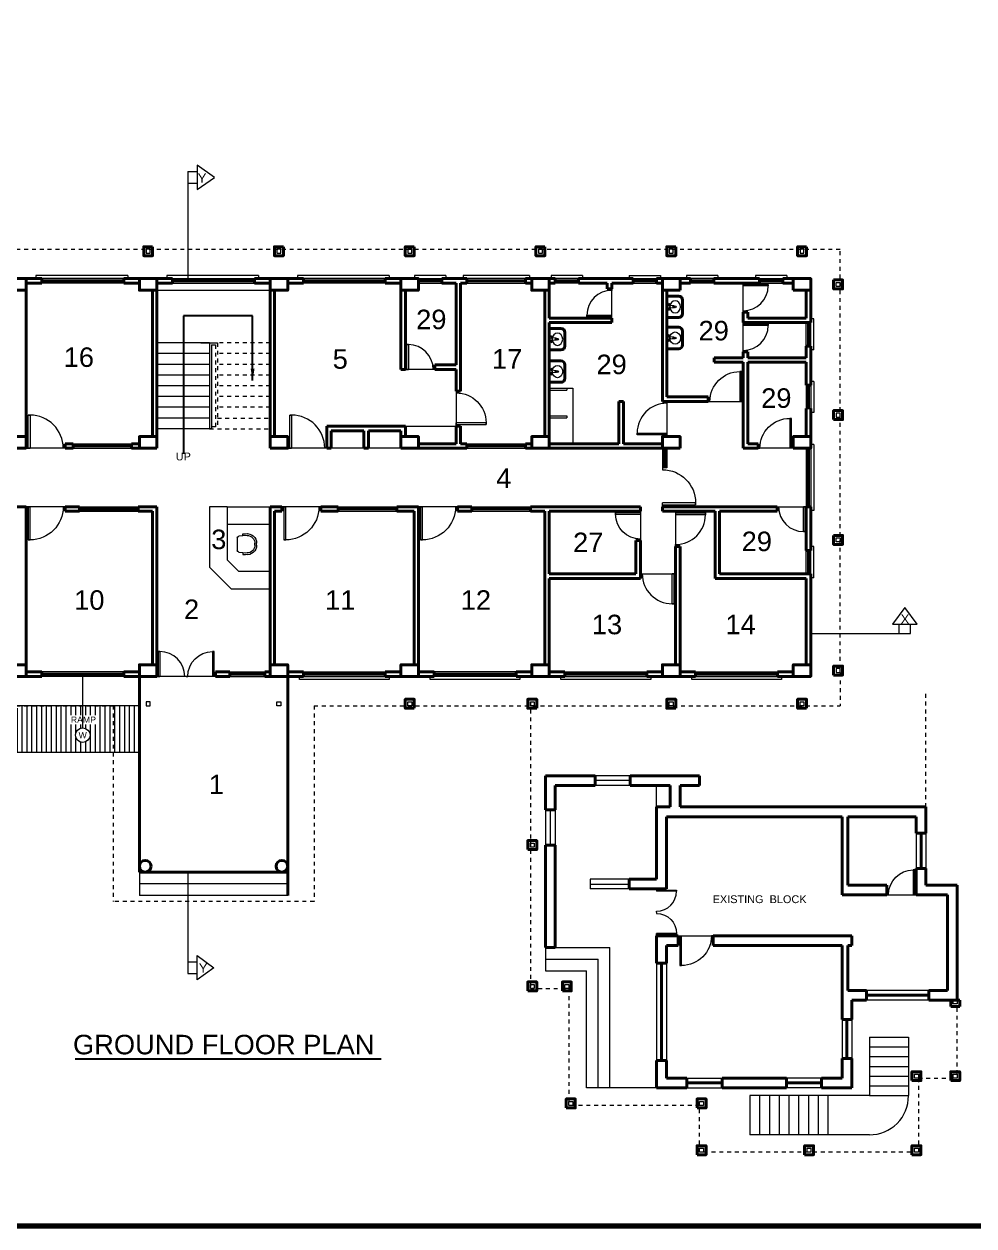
# Model space of a CAD drawing. Header units: inches. Extents: x 1367 to 15762, y 1989 to 8927.
# Drawn here: x 7812.22 to 7836.55, y 1988.68 to 2019.5 of the extents above; entities that cross this region are included whole.
import ezdxf

# ---------------------------------------------------------------- set-up
doc = ezdxf.new("R2010")
doc.units = ezdxf.units.IN
doc.header["$MEASUREMENT"] = 0
doc.linetypes.add('DASHED2', pattern=[0.375, 0.25, -0.125])
for name, color, linetype, lineweight in [('BED', 60, 'Continuous', 13), ('col', 5, 'Continuous', 40), ('EXIST.', 21, 'Continuous', 20), ('FORM', 2, 'Continuous', 70), ('hatch', 8, 'Continuous', 5), ('PATH', 8, 'Continuous', 5), ('proj', 31, 'Continuous', 15), ('stair', 3, 'Continuous', 20), ('text', 6, 'Continuous', 25), ('wall', 1, 'Continuous', 40), ('win', 60, 'Continuous', 9)]:
    doc.layers.add(name, color=color, linetype=linetype, lineweight=lineweight)
doc.styles.get("Standard").update_dxf_attribs({"font": 'arial.ttf', "height": 0.36})
doc.dimstyles.get("Standard").update_dxf_attribs({"dimtxt": 0.36, "dimasz": 0.2, "dimexe": 0.2, "dimexo": 0.2, "dimgap": 0.1, "dimtad": 1, "dimzin": 0, "dimdsep": 46, "dimtxsty": 'Standard', "dimblk": 'ARCHTICK', "dimcen": 0.2, "dimdle": 0.2, "dimclrd": 256, "dimclre": 256, "dimadec": 0, "dimazin": 0, "dimtfac": 1, "dimtofl": 0, "dimtmove": 2, "dimatfit": 3, "dimfxl": 0, "dimtolj": 1, "dimtzin": 0, "dimlwd": -1, "dimlwe": -1, "dimarcsym": 0})

# ---------------------------------------------------------------- blocks, each defined once
blk = doc.blocks.new('door')
at = {"layer": 'BED'}
for p, q in [((13.196, 31.934), (13.246, 31.934)), ((14.196, 31.934), (14.096, 31.934)), ((14.096, 31.084), (14.096, 31.934)), ((14.146, 31.934), (14.146, 31.084)), ((14.146, 31.084), (14.096, 31.084)), ((14.096, 31.084), (14.146, 31.084))]:
    blk.add_line(p, q, dxfattribs=at)
blk.add_arc((14.096, 31.934), 0.85, 180, 270, dxfattribs=at)
blk = doc.blocks.new('CHAIR')
at = {"layer": 'win'}
for p, q in [((9.561, 33.285), (9.611, 33.285)), ((9.324, 32.931), (9.319, 33.002)), ((9.378, 32.83), (9.361, 33.04)), ((9.561, 33.24), (9.611, 33.24)), ((9.811, 33.04), (9.794, 32.83)), ((9.847, 32.931), (9.853, 33.002)), ((9.369, 32.935), (9.324, 32.931)), ((9.745, 32.79), (9.427, 32.79)), ((9.802, 32.935), (9.847, 32.931))]:
    blk.add_line(p, q, dxfattribs=at)
for centre, radius, start, end in [((9.561, 33.04), 0.245, 90, 188.7975), ((9.611, 33.04), 0.245, 351.2025, 90), ((9.561, 33.04), 0.2, 90, 180), ((9.611, 33.04), 0.2, 0, 90), ((9.427, 32.84), 0.05, 191.3099, 270), ((9.745, 32.84), 0.05, 270, 348.6901)]:
    blk.add_arc(centre, radius, start, end, dxfattribs=at)
blk = doc.blocks.new('_ArchTick')
at = {"color": 0, "linetype": 'ByBlock', "const_width": 0.15}
blk.add_lwpolyline([(-0.5, -0.5), (0.5, 0.5)], dxfattribs=at)

msp = doc.modelspace()

# ---------------------------------------------------------------- hatches: boundary and pattern name
at = {"layer": 'hatch'}
h = msp.add_hatch(dxfattribs=at)
h.set_pattern_fill('ANSI31', color=256, angle=45, style=0)
h.set_pattern_definition([(90, (8005.91981, 1692.95452), (-0.125, 3e-17), [])])
edge = h.paths.add_edge_path()
edge.add_arc((7813.721, 2001.267), 0.186, 90, 180, ccw=False)
edge.add_line((7813.721, 2001.452), (7813.721, 2002.021))
edge.add_line((7813.721, 2002.021), (7812.161, 2002.021))
edge.add_line((7812.161, 2002.021), (7812.161, 2001.956))
edge.add_line((7812.161, 2001.956), (7812.046, 2001.956))
edge.add_line((7812.046, 2001.956), (7812.046, 2000.821))
edge.add_line((7812.046, 2000.821), (7814.496, 2000.821))
edge.add_line((7814.496, 2000.821), (7814.496, 2002.021))
edge.add_line((7814.496, 2002.021), (7813.721, 2002.021))
edge.add_line((7813.721, 2002.021), (7813.721, 2001.452))
edge.add_arc((7813.721, 2001.267), 0.186, 0, 90, ccw=False)
edge.add_arc((7813.721, 2001.267), 0.186, -180, 0, ccw=False)
h.paths.add_polyline_path([(7815.171, 2002.021), (7814.496, 2002.021), (7814.496, 2000.821), (7815.171, 2000.821)])
h.paths.add_polyline_path([(7812.046, 2001.956), (7811.931, 2001.956), (7811.931, 2002.021), (7811.171, 2002.021), (7811.171, 2000.821), (7812.046, 2000.821)])
h.paths.add_polyline_path([(7813.374, 2001.543), (7814.1, 2001.543), (7814.1, 2001.783), (7813.374, 2001.783)], flags=16)
h.paths.add_polyline_path([(7811.339, 2001.421), (7811.339, 2002.021), (7811.643, 2001.721), (7811.661, 2001.753)], flags=16)

# ---------------------------------------------------------------- linework, layer by layer
at = {"layer": 'col'}
for points in [[(7812.271, 2012.671), (7812.271, 2012.971), (7811.821, 2012.971), (7811.821, 2012.671)], [(7815.621, 2012.671), (7815.621, 2012.971), (7815.171, 2012.971), (7815.171, 2012.671)], [(7818.521, 2012.671), (7818.521, 2012.971), (7818.971, 2012.971), (7818.971, 2012.671)], [(7821.871, 2012.671), (7821.871, 2012.971), (7822.321, 2012.971), (7822.321, 2012.671)], [(7825.671, 2012.671), (7825.671, 2012.971), (7825.221, 2012.971), (7825.221, 2012.671)], [(7829.021, 2012.671), (7829.021, 2012.971), (7828.571, 2012.971), (7828.571, 2012.671)], [(7831.921, 2012.671), (7831.921, 2012.971), (7832.371, 2012.971), (7832.371, 2012.671)], [(7812.271, 2008.621), (7812.271, 2008.921), (7811.821, 2008.921), (7811.821, 2008.621)], [(7815.621, 2008.621), (7815.621, 2008.921), (7815.171, 2008.921), (7815.171, 2008.621)], [(7818.521, 2008.621), (7818.521, 2008.921), (7818.971, 2008.921), (7818.971, 2008.621)], [(7821.871, 2008.621), (7821.871, 2008.921), (7822.321, 2008.921), (7822.321, 2008.621)], [(7825.671, 2008.621), (7825.671, 2008.921), (7825.221, 2008.921), (7825.221, 2008.621)], [(7829.021, 2008.621), (7829.021, 2008.921), (7828.571, 2008.921), (7828.571, 2008.621)], [(7831.921, 2008.621), (7831.921, 2008.921), (7832.371, 2008.921), (7832.371, 2008.621)], [(7812.271, 2002.771), (7812.271, 2003.071), (7811.821, 2003.071), (7811.821, 2002.771)], [(7815.621, 2002.771), (7815.621, 2003.071), (7815.171, 2003.071), (7815.171, 2002.771)], [(7818.521, 2002.771), (7818.521, 2003.071), (7818.971, 2003.071), (7818.971, 2002.771)], [(7821.871, 2002.771), (7821.871, 2003.071), (7822.321, 2003.071), (7822.321, 2002.771)], [(7825.671, 2002.771), (7825.671, 2003.071), (7825.221, 2003.071), (7825.221, 2002.771)], [(7829.021, 2002.771), (7829.021, 2003.071), (7828.571, 2003.071), (7828.571, 2002.771)], [(7831.921, 2002.771), (7831.921, 2003.071), (7832.371, 2003.071), (7832.371, 2002.771)]]:
    msp.add_lwpolyline(points, close=True, dxfattribs=at)
for centre in [(7815.321, 1997.906), (7818.821, 1997.906)]:
    msp.add_circle(centre, 0.15, dxfattribs=at)
at = {"layer": 'EXIST.'}
for p, q in [((7832.256, 2009.636), (7832.371, 2009.636)), ((7815.171, 1997.756), (7815.171, 1997.156)), ((7818.971, 1997.456), (7815.171, 1997.456)), ((7818.971, 1997.156), (7815.171, 1997.156))]:
    msp.add_line(p, q, dxfattribs=at)
at = {"layer": 'FORM'}
msp.add_lwpolyline([(7797.224, 2050.306), (7797.224, 1988.685), (7890.768, 1988.685), (7890.768, 2050.306)], close=True, dxfattribs=at)
at = {"layer": 'PATH'}
for p, q in [((7814.871, 2013.046), (7812.521, 2013.046)), ((7812.521, 2013.046), (7812.521, 2012.971)), ((7814.871, 2013.046), (7814.871, 2012.971)), ((7818.221, 2013.046), (7815.871, 2013.046)), ((7815.871, 2013.046), (7815.871, 2012.971)), ((7818.221, 2013.046), (7818.221, 2012.971)), ((7821.571, 2013.046), (7819.221, 2013.046)), ((7819.221, 2013.046), (7819.221, 2012.971)), ((7821.571, 2013.046), (7821.571, 2012.971)), ((7822.221, 2013.046), (7822.221, 2012.971)), ((7823.021, 2013.046), (7822.221, 2013.046)), ((7823.021, 2013.046), (7823.021, 2012.971)), ((7825.161, 2013.046), (7823.461, 2013.046)), ((7823.461, 2013.046), (7823.461, 2012.971)), ((7825.161, 2013.046), (7825.161, 2012.971)), ((7826.521, 2013.046), (7825.721, 2013.046)), ((7825.721, 2013.046), (7825.721, 2012.971)), ((7826.521, 2013.046), (7826.521, 2012.971)), ((7827.721, 2013.046), (7828.521, 2013.046)), ((7827.721, 2013.046), (7827.721, 2012.971)), ((7828.521, 2013.046), (7828.521, 2012.971)), ((7829.186, 2013.046), (7829.186, 2012.971)), ((7829.986, 2013.046), (7829.186, 2013.046)), ((7829.986, 2013.046), (7829.986, 2012.971)), ((7830.956, 2013.046), (7830.956, 2012.971)), ((7831.756, 2013.046), (7830.956, 2013.046)), ((7831.756, 2013.046), (7831.756, 2012.971)), ((7832.446, 2011.941), (7832.371, 2011.941)), ((7832.446, 2011.141), (7832.446, 2011.941)), ((7832.446, 2011.141), (7832.371, 2011.141)), ((7832.446, 2010.336), (7832.371, 2010.336)), ((7832.446, 2010.336), (7832.446, 2009.536)), ((7832.446, 2009.536), (7832.371, 2009.536)), ((7832.446, 2008.721), (7832.371, 2008.721)), ((7832.446, 2008.721), (7832.446, 2007.021)), ((7832.446, 2007.021), (7832.371, 2007.021)), ((7832.446, 2006.101), (7832.371, 2006.101)), ((7832.446, 2005.301), (7832.446, 2006.101)), ((7832.446, 2005.301), (7832.371, 2005.301)), ((7813.721, 2001.452), (7813.721, 2002.771)), ((7819.271, 2002.696), (7819.271, 2002.771)), ((7821.571, 2002.696), (7819.271, 2002.696)), ((7821.571, 2002.771), (7821.571, 2002.696)), ((7822.621, 2002.696), (7822.621, 2002.771)), ((7824.921, 2002.696), (7822.621, 2002.696)), ((7824.921, 2002.771), (7824.921, 2002.696)), ((7825.971, 2002.696), (7825.971, 2002.771)), ((7828.271, 2002.696), (7825.971, 2002.696)), ((7828.271, 2002.771), (7828.271, 2002.696)), ((7829.321, 2002.696), (7829.321, 2002.771)), ((7831.621, 2002.696), (7829.321, 2002.696)), ((7831.621, 2002.771), (7831.621, 2002.696))]:
    msp.add_line(p, q, dxfattribs=at)
msp.add_circle((7813.721, 2001.267), 0.186, dxfattribs=at)
at = {"layer": 'proj', "linetype": 'DASHED2', "ltscale": 0.4}
for p, q in [((7801.021, 2013.721), (7833.121, 2013.721)), ((7833.121, 2002.971), (7833.121, 2013.721)), ((7818.521, 2011.321), (7817.171, 2011.321)), ((7817.171, 2011.321), (7817.171, 2009.121)), ((7817.121, 2011.271), (7817.121, 2009.171)), ((7818.521, 2011.046), (7817.171, 2011.046)), ((7818.521, 2010.771), (7817.171, 2010.771)), ((7818.521, 2010.496), (7817.171, 2010.496)), ((7818.521, 2010.221), (7817.171, 2010.221)), ((7818.521, 2009.946), (7817.171, 2009.946)), ((7818.521, 2009.671), (7817.171, 2009.671)), ((7817.121, 2009.171), (7817.021, 2009.171)), ((7817.171, 2009.396), (7818.521, 2009.396)), ((7816.971, 2009.121), (7817.171, 2009.121)), ((7817.171, 2009.121), (7818.521, 2009.121)), ((7833.121, 2002.871), (7833.121, 2002.021)), ((7835.321, 1999.425), (7835.321, 2002.422)), ((7825.186, 2002.121), (7825.186, 1994.775)), ((7801.021, 2002.021), (7814.496, 2002.021)), ((7814.496, 2002.021), (7814.496, 1997.006)), ((7819.646, 2002.021), (7819.646, 1997.006)), ((7819.646, 2002.021), (7828.746, 2002.021)), ((7828.846, 2002.021), (7833.121, 2002.021)), ((7819.646, 1997.006), (7814.496, 1997.006)), ((7825.186, 1994.775), (7826.171, 1994.775)), ((7826.171, 1994.775), (7826.171, 1991.775)), ((7836.121, 1992.575), (7836.121, 1994.375)), ((7835.128, 1992.475), (7835.128, 1990.575)), ((7835.128, 1992.475), (7836.021, 1992.475)), ((7829.521, 1991.775), (7826.171, 1991.775)), ((7829.521, 1990.575), (7829.521, 1991.775)), ((7835.128, 1990.575), (7829.521, 1990.575))]:
    msp.add_line(p, q, dxfattribs=at)
at = {"layer": 'proj'}
for p, q in [((7828.86, 2012.269), (7828.746, 2012.279)), ((7828.86, 2012.223), (7828.746, 2012.213)), ((7825.845, 2011.439), (7825.731, 2011.449)), ((7825.845, 2011.393), (7825.731, 2011.383)), ((7828.86, 2011.469), (7828.746, 2011.479)), ((7828.86, 2011.423), (7828.746, 2011.413)), ((7825.845, 2010.609), (7825.731, 2010.619)), ((7825.845, 2010.563), (7825.731, 2010.553)), ((7821.986, 2009.186), (7823.286, 2009.186)), ((7820.921, 2008.621), (7820.086, 2008.621)), ((7821.871, 2008.621), (7821.036, 2008.621)), ((7816.971, 2007.121), (7816.971, 2005.576)), ((7817.421, 2007.121), (7816.971, 2007.121)), ((7817.421, 2007.121), (7817.421, 2005.763)), ((7817.713, 2005.471), (7817.421, 2005.763)), ((7817.526, 2005.021), (7816.971, 2005.576)), ((7817.713, 2005.471), (7818.521, 2005.471)), ((7817.526, 2005.021), (7818.521, 2005.021)), ((7815.171, 2002.021), (7811.931, 2002.021)), ((7815.171, 2000.821), (7811.171, 2000.821)), ((7828.421, 1999.425), (7828.421, 1999.975)), ((7833.871, 1993.525), (7833.871, 1992.025)), ((7833.871, 1993.525), (7834.871, 1993.525)), ((7834.871, 1993.525), (7834.871, 1992.025)), ((7833.871, 1993.275), (7834.871, 1993.275)), ((7833.871, 1993.025), (7834.871, 1993.025)), ((7833.871, 1992.775), (7834.871, 1992.775)), ((7833.871, 1992.525), (7834.871, 1992.525)), ((7833.871, 1992.275), (7834.871, 1992.275)), ((7833.871, 1992.025), (7830.809, 1992.025)), ((7830.809, 1992.025), (7830.809, 1991.025)), ((7831.059, 1992.025), (7831.059, 1991.025)), ((7831.309, 1992.025), (7831.309, 1991.025)), ((7831.559, 1992.025), (7831.559, 1991.025)), ((7831.809, 1992.025), (7831.809, 1991.025)), ((7832.059, 1992.025), (7832.059, 1991.025)), ((7832.309, 1992.025), (7832.309, 1991.025)), ((7832.559, 1992.025), (7832.559, 1991.025)), ((7832.809, 1992.025), (7832.809, 1991.025)), ((7833.871, 1992.025), (7834.871, 1992.025)), ((7833.871, 1991.025), (7830.809, 1991.025))]:
    msp.add_line(p, q, dxfattribs=at)
at = {"layer": 'proj', "ltscale": 0.4}
for p, q in [((7825.571, 1995.825), (7825.571, 1995.225)), ((7825.821, 1995.825), (7827.221, 1995.825)), ((7827.221, 1992.225), (7827.221, 1995.825)), ((7825.571, 1995.525), (7826.921, 1995.525)), ((7826.921, 1992.225), (7826.921, 1995.525)), ((7825.571, 1995.225), (7826.621, 1995.225)), ((7826.621, 1992.225), (7826.621, 1995.225)), ((7828.421, 1992.225), (7826.621, 1992.225))]:
    msp.add_line(p, q, dxfattribs=at)
at = {"layer": 'proj'}
for centre, radius in [((7828.725, 2012.246), 0.0388), ((7828.725, 2012.246), 0.0343), ((7828.728, 2012.311), 0.0255), ((7828.728, 2012.311), 0.021), ((7828.86, 2012.246), 0.0227), ((7828.86, 2012.246), 0.0182), ((7828.896, 2012.246), 0.0222), ((7828.728, 2012.181), 0.0255), ((7828.728, 2012.181), 0.021), ((7825.71, 2011.416), 0.0388), ((7825.71, 2011.416), 0.0343), ((7825.713, 2011.481), 0.0255), ((7825.713, 2011.351), 0.0255), ((7825.713, 2011.481), 0.021), ((7825.713, 2011.351), 0.021), ((7825.845, 2011.416), 0.0227), ((7825.845, 2011.416), 0.0182), ((7825.881, 2011.416), 0.0222), ((7828.725, 2011.446), 0.0388), ((7828.725, 2011.446), 0.0343), ((7828.728, 2011.511), 0.0255), ((7828.728, 2011.381), 0.0255), ((7828.728, 2011.511), 0.021), ((7828.728, 2011.381), 0.021), ((7828.86, 2011.446), 0.0227), ((7828.86, 2011.446), 0.0182), ((7828.896, 2011.446), 0.0222), ((7825.71, 2010.586), 0.0388), ((7825.71, 2010.586), 0.0343), ((7825.713, 2010.651), 0.0255), ((7825.713, 2010.521), 0.0255), ((7825.713, 2010.651), 0.021), ((7825.713, 2010.521), 0.021), ((7825.845, 2010.586), 0.0227), ((7825.845, 2010.586), 0.0182), ((7825.881, 2010.586), 0.0222)]:
    msp.add_circle(centre, radius, dxfattribs=at)
msp.add_arc((7833.888, 1992.008), 0.983, 269.0205, 0.9795, dxfattribs=at)
at = {"layer": 'proj', "extrusion": (0, 0, -1)}
for centre in [(7828.896, 2012.246), (7825.881, 2011.416)]:
    msp.add_ellipse(centre, major_axis=(0, 0.157), ratio=0.858093, dxfattribs=at)
at = {"layer": 'proj'}
for centre in [(7828.896, 2011.446), (7825.881, 2010.586)]:
    msp.add_ellipse(centre, major_axis=(0, -0.157), ratio=0.858093, dxfattribs=at)
at = {"layer": 'stair'}
for p, q in [((7816.41, 2015.712), (7816.65, 2015.712)), ((7816.41, 2015.712), (7816.41, 2012.971)), ((7816.41, 2015.417), (7816.65, 2015.417)), ((7815.621, 2012.671), (7818.521, 2012.671)), ((7816.971, 2011.321), (7815.621, 2011.321)), ((7816.746, 2011.321), (7817.171, 2011.321)), ((7816.971, 2011.321), (7816.971, 2009.121)), ((7816.971, 2011.046), (7815.621, 2011.046)), ((7817.021, 2011.271), (7817.021, 2009.121)), ((7817.021, 2011.271), (7817.121, 2011.271)), ((7816.971, 2010.771), (7815.621, 2010.771)), ((7816.971, 2010.496), (7815.621, 2010.496)), ((7816.971, 2010.221), (7815.621, 2010.221)), ((7816.971, 2009.946), (7815.621, 2009.946)), ((7816.971, 2009.671), (7815.621, 2009.671)), ((7816.971, 2009.396), (7815.621, 2009.396)), ((7817.021, 2009.121), (7815.621, 2009.121)), ((7834.632, 2003.868), (7834.632, 2004.108)), ((7834.928, 2003.868), (7834.928, 2004.108)), ((7832.371, 2003.868), (7834.928, 2003.868)), ((7816.41, 1997.756), (7816.41, 1995.158)), ((7816.41, 1995.454), (7816.65, 1995.454)), ((7816.41, 1995.158), (7816.65, 1995.158))]:
    msp.add_line(p, q, dxfattribs=at)
for points in [[(7817.094, 2015.565), (7816.65, 2015.879), (7816.65, 2015.25)], [(7834.78, 2004.537), (7834.465, 2004.108), (7835.095, 2004.108)], [(7817.082, 1995.306), (7816.65, 1994.991), (7816.65, 1995.621)]]:
    msp.add_lwpolyline(points, close=True, dxfattribs=at)
at = {"layer": 'text'}
for p, q in [((7816.305, 2012.015), (7816.305, 2008.474)), ((7813.525, 1992.973), (7821.364, 1992.973))]:
    msp.add_line(p, q, dxfattribs=at)
at = {"layer": 'wall'}
for p, q in [((7812.671, 2012.971), (7812.271, 2012.971)), ((7812.671, 2012.856), (7812.271, 2012.856)), ((7812.671, 2012.971), (7812.671, 2012.856)), ((7814.771, 2012.914), (7812.671, 2012.914)), ((7814.771, 2012.971), (7815.171, 2012.971)), ((7814.771, 2012.971), (7814.771, 2012.856)), ((7814.771, 2012.856), (7815.171, 2012.856)), ((7816.021, 2012.971), (7815.621, 2012.971)), ((7816.021, 2012.856), (7815.621, 2012.856)), ((7816.021, 2012.971), (7816.021, 2012.856)), ((7816.021, 2012.914), (7818.121, 2012.914)), ((7818.121, 2012.971), (7818.521, 2012.971)), ((7818.121, 2012.971), (7818.121, 2012.856)), ((7818.121, 2012.856), (7818.521, 2012.856)), ((7819.371, 2012.971), (7818.971, 2012.971)), ((7819.371, 2012.856), (7818.971, 2012.856)), ((7819.371, 2012.971), (7819.371, 2012.856)), ((7821.471, 2012.914), (7819.371, 2012.914)), ((7821.471, 2012.971), (7821.871, 2012.971)), ((7821.471, 2012.971), (7821.471, 2012.856)), ((7821.471, 2012.856), (7821.871, 2012.856)), ((7822.321, 2012.914), (7822.921, 2012.914)), ((7822.921, 2012.856), (7822.921, 2012.971)), ((7822.921, 2012.971), (7823.561, 2012.971)), ((7822.921, 2012.856), (7823.286, 2012.856)), ((7823.286, 2010.756), (7823.286, 2012.856)), ((7823.401, 2010.086), (7823.401, 2012.856)), ((7823.401, 2012.856), (7823.561, 2012.856)), ((7823.561, 2012.856), (7823.561, 2012.971)), ((7825.061, 2012.914), (7823.561, 2012.914)), ((7825.061, 2012.856), (7825.061, 2012.971)), ((7825.061, 2012.971), (7825.221, 2012.971)), ((7825.061, 2012.856), (7825.221, 2012.856)), ((7825.821, 2012.971), (7825.671, 2012.971)), ((7825.821, 2012.856), (7825.671, 2012.856)), ((7825.821, 2012.971), (7825.821, 2012.856)), ((7825.821, 2012.914), (7826.421, 2012.914)), ((7826.421, 2012.971), (7827.821, 2012.971)), ((7826.421, 2012.971), (7826.421, 2012.856)), ((7827.156, 2012.856), (7826.421, 2012.856)), ((7827.156, 2012.706), (7827.156, 2012.856)), ((7827.271, 2012.706), (7827.271, 2012.856)), ((7827.821, 2012.856), (7827.271, 2012.856)), ((7827.821, 2012.971), (7827.821, 2012.856)), ((7828.421, 2012.914), (7827.821, 2012.914)), ((7828.421, 2012.971), (7828.421, 2012.856)), ((7828.571, 2012.971), (7828.421, 2012.971)), ((7828.421, 2012.856), (7828.571, 2012.856)), ((7829.286, 2012.971), (7829.021, 2012.971)), ((7829.286, 2012.856), (7829.021, 2012.856)), ((7829.286, 2012.971), (7829.286, 2012.856)), ((7829.286, 2012.914), (7829.886, 2012.914)), ((7829.886, 2012.971), (7829.886, 2012.856)), ((7829.886, 2012.971), (7831.056, 2012.971)), ((7831.056, 2012.856), (7829.886, 2012.856)), ((7831.056, 2012.971), (7831.056, 2012.856)), ((7831.656, 2012.914), (7831.056, 2012.914)), ((7831.656, 2012.971), (7831.656, 2012.856)), ((7831.921, 2012.971), (7831.656, 2012.971)), ((7831.656, 2012.856), (7831.921, 2012.856)), ((7812.271, 2012.671), (7812.271, 2008.921)), ((7815.506, 2012.671), (7815.506, 2008.921)), ((7815.621, 2012.671), (7815.621, 2008.921)), ((7818.521, 2012.671), (7818.521, 2008.921)), ((7818.636, 2012.671), (7818.636, 2008.921)), ((7821.871, 2012.671), (7821.871, 2010.641)), ((7821.986, 2012.671), (7821.986, 2010.641)), ((7825.556, 2012.671), (7825.556, 2008.921)), ((7825.671, 2012.671), (7825.671, 2011.956)), ((7827.156, 2012.706), (7827.271, 2012.706)), ((7828.571, 2009.821), (7828.571, 2012.671)), ((7828.686, 2009.936), (7828.686, 2012.671)), ((7832.256, 2012.671), (7832.256, 2011.956)), ((7832.371, 2012.671), (7832.371, 2011.841)), ((7828.986, 2012.521), (7828.686, 2012.521)), ((7829.086, 2012.071), (7829.086, 2012.421)), ((7825.671, 2011.956), (7827.271, 2011.956)), ((7827.271, 2011.841), (7827.271, 2011.956)), ((7828.986, 2011.971), (7828.686, 2011.971)), ((7830.641, 2011.841), (7830.641, 2012.106)), ((7830.756, 2012.106), (7830.641, 2012.106)), ((7830.756, 2011.956), (7830.756, 2012.106)), ((7830.756, 2011.956), (7832.256, 2011.956)), ((7825.671, 2011.841), (7825.671, 2008.921)), ((7825.671, 2011.841), (7827.271, 2011.841)), ((7825.971, 2011.691), (7825.671, 2011.691)), ((7828.986, 2011.721), (7828.686, 2011.721)), ((7829.086, 2011.621), (7829.086, 2011.271)), ((7830.641, 2011.841), (7832.371, 2011.841)), ((7832.314, 2011.841), (7832.314, 2011.241)), ((7826.071, 2011.241), (7826.071, 2011.591)), ((7825.971, 2011.141), (7825.671, 2011.141)), ((7828.986, 2011.171), (7828.686, 2011.171)), ((7830.756, 2011.091), (7830.641, 2011.091)), ((7830.641, 2010.941), (7830.641, 2011.091)), ((7830.756, 2010.941), (7830.756, 2011.091)), ((7832.256, 2011.241), (7832.256, 2010.941)), ((7832.256, 2011.241), (7832.371, 2011.241)), ((7832.371, 2011.241), (7832.371, 2010.236)), ((7822.736, 2010.756), (7823.286, 2010.756)), ((7822.736, 2010.756), (7822.736, 2010.641)), ((7825.971, 2010.861), (7825.671, 2010.861)), ((7826.071, 2010.761), (7826.071, 2010.411)), ((7830.641, 2010.941), (7829.891, 2010.941)), ((7829.891, 2010.826), (7829.891, 2010.941)), ((7830.641, 2010.826), (7829.891, 2010.826)), ((7830.641, 2008.621), (7830.641, 2010.826)), ((7830.756, 2010.941), (7832.256, 2010.941)), ((7830.756, 2010.826), (7832.256, 2010.826)), ((7830.756, 2008.736), (7830.756, 2010.826)), ((7832.256, 2010.826), (7832.256, 2010.236)), ((7821.871, 2010.641), (7821.986, 2010.641)), ((7822.736, 2010.641), (7823.286, 2010.641)), ((7823.286, 2010.086), (7823.286, 2010.641)), ((7823.286, 2010.086), (7823.401, 2010.086)), ((7825.971, 2010.311), (7825.671, 2010.311)), ((7832.256, 2010.236), (7832.371, 2010.236)), ((7832.314, 2010.236), (7832.314, 2009.636)), ((7827.571, 2009.821), (7827.456, 2009.821)), ((7827.456, 2008.736), (7827.456, 2009.821)), ((7827.571, 2008.736), (7827.571, 2009.821)), ((7828.571, 2009.821), (7828.686, 2009.821)), ((7829.741, 2009.936), (7828.686, 2009.936)), ((7828.686, 2009.821), (7828.686, 2009.821)), ((7829.741, 2009.821), (7828.686, 2009.821)), ((7829.741, 2009.821), (7829.741, 2009.936)), ((7832.256, 2009.636), (7832.256, 2008.921)), ((7832.371, 2009.636), (7832.371, 2008.921)), ((7819.971, 2009.186), (7819.971, 2008.621)), ((7821.986, 2009.186), (7819.971, 2009.186)), ((7821.986, 2008.921), (7821.986, 2009.186)), ((7823.286, 2009.186), (7823.286, 2008.736)), ((7823.286, 2009.186), (7823.401, 2009.186)), ((7823.401, 2009.186), (7823.401, 2008.736)), ((7820.086, 2009.071), (7820.086, 2008.621)), ((7820.921, 2009.071), (7820.086, 2009.071)), ((7820.921, 2009.071), (7820.921, 2008.621)), ((7821.871, 2009.071), (7821.036, 2009.071)), ((7821.036, 2009.071), (7821.036, 2008.621)), ((7821.871, 2008.921), (7821.871, 2009.071)), ((7813.471, 2008.736), (7813.271, 2008.736)), ((7813.271, 2008.736), (7813.271, 2008.621)), ((7813.471, 2008.621), (7813.271, 2008.621)), ((7813.471, 2008.736), (7813.471, 2008.621)), ((7813.471, 2008.679), (7814.971, 2008.679)), ((7814.971, 2008.736), (7814.971, 2008.621)), ((7814.971, 2008.736), (7815.171, 2008.736)), ((7814.971, 2008.621), (7815.171, 2008.621)), ((7820.086, 2008.621), (7819.971, 2008.621)), ((7821.036, 2008.621), (7820.921, 2008.621)), ((7823.286, 2008.736), (7822.321, 2008.736)), ((7823.561, 2008.621), (7822.321, 2008.621)), ((7823.561, 2008.736), (7823.401, 2008.736)), ((7823.561, 2008.736), (7823.561, 2008.621)), ((7823.561, 2008.679), (7825.061, 2008.679)), ((7825.061, 2008.736), (7825.061, 2008.621)), ((7825.061, 2008.736), (7825.221, 2008.736)), ((7825.061, 2008.621), (7825.221, 2008.621)), ((7825.671, 2008.736), (7827.456, 2008.736)), ((7825.671, 2008.736), (7827.456, 2008.736)), ((7825.671, 2008.621), (7828.571, 2008.621)), ((7825.671, 2008.621), (7827.671, 2008.621)), ((7827.571, 2008.736), (7828.571, 2008.736)), ((7828.629, 2008.621), (7828.629, 2008.121)), ((7830.641, 2008.621), (7831.021, 2008.621)), ((7831.021, 2008.736), (7830.756, 2008.736)), ((7831.021, 2008.621), (7831.021, 2008.736)), ((7832.314, 2008.621), (7832.314, 2007.121)), ((7812.271, 2007.121), (7811.789, 2007.121)), ((7812.271, 2003.071), (7812.271, 2007.121)), ((7813.271, 2007.006), (7813.271, 2007.121)), ((7813.271, 2007.121), (7813.639, 2007.121)), ((7813.271, 2007.006), (7813.639, 2007.006)), ((7813.639, 2007.121), (7813.639, 2007.006)), ((7813.639, 2007.063), (7815.139, 2007.063)), ((7815.621, 2007.121), (7815.139, 2007.121)), ((7815.139, 2007.121), (7815.139, 2007.006)), ((7815.506, 2007.006), (7815.139, 2007.006)), ((7815.506, 2003.071), (7815.506, 2007.006)), ((7815.621, 2003.071), (7815.621, 2007.121)), ((7818.521, 2003.071), (7818.521, 2007.121)), ((7818.521, 2007.121), (7818.821, 2007.121)), ((7818.636, 2007.006), (7818.821, 2007.006)), ((7818.636, 2003.071), (7818.636, 2007.006)), ((7818.821, 2007.006), (7818.821, 2007.121)), ((7819.821, 2007.006), (7819.821, 2007.121)), ((7819.821, 2007.121), (7820.264, 2007.121)), ((7819.821, 2007.006), (7820.264, 2007.006)), ((7820.264, 2007.121), (7820.264, 2007.006)), ((7820.264, 2007.064), (7821.764, 2007.064)), ((7822.321, 2007.121), (7821.764, 2007.121)), ((7821.764, 2007.121), (7821.764, 2007.006)), ((7822.206, 2007.006), (7821.764, 2007.006)), ((7822.206, 2003.071), (7822.206, 2007.006)), ((7822.321, 2003.071), (7822.321, 2007.121)), ((7823.321, 2007.006), (7823.321, 2007.121)), ((7823.321, 2007.121), (7823.689, 2007.121)), ((7823.321, 2007.006), (7823.689, 2007.006)), ((7823.689, 2007.121), (7823.689, 2007.006)), ((7823.689, 2007.064), (7825.189, 2007.064)), ((7825.671, 2007.121), (7825.189, 2007.121)), ((7825.189, 2007.121), (7825.189, 2007.006)), ((7825.556, 2007.006), (7825.189, 2007.006)), ((7825.556, 2007.121), (7828.006, 2007.121)), ((7825.556, 2003.071), (7825.556, 2007.006)), ((7825.671, 2005.401), (7825.671, 2007.006)), ((7825.671, 2007.006), (7828.006, 2007.006)), ((7828.006, 2007.121), (7828.006, 2007.006)), ((7828.571, 2007.121), (7828.571, 2007.006)), ((7831.506, 2007.121), (7828.571, 2007.121)), ((7829.921, 2007.006), (7828.571, 2007.006)), ((7829.921, 2005.286), (7829.921, 2007.006)), ((7831.506, 2007.006), (7830.036, 2007.006)), ((7830.036, 2005.401), (7830.036, 2007.006)), ((7831.506, 2007.006), (7831.506, 2007.121)), ((7832.371, 2007.121), (7832.256, 2007.121)), ((7832.256, 2007.121), (7832.256, 2006.001)), ((7832.371, 2006.001), (7832.371, 2007.121)), ((7828.006, 2006.256), (7827.891, 2006.256)), ((7827.891, 2006.256), (7827.891, 2005.401)), ((7828.006, 2006.256), (7828.006, 2005.286)), ((7829.021, 2006.106), (7828.906, 2006.106)), ((7828.906, 2003.071), (7828.906, 2006.106)), ((7829.021, 2003.071), (7829.021, 2006.106)), ((7832.256, 2006.001), (7832.371, 2006.001)), ((7832.314, 2006.001), (7832.314, 2005.401)), ((7827.891, 2005.401), (7825.671, 2005.401)), ((7825.671, 2003.071), (7825.671, 2005.286)), ((7828.006, 2005.286), (7825.671, 2005.286)), ((7828.006, 2005.286), (7828.006, 2005.401)), ((7829.921, 2005.286), (7832.256, 2005.286)), ((7830.036, 2005.401), (7832.256, 2005.401)), ((7832.256, 2005.401), (7832.371, 2005.401)), ((7832.256, 2003.071), (7832.256, 2005.286)), ((7832.371, 2005.401), (7832.371, 2003.071)), ((7812.671, 2002.886), (7812.271, 2002.886)), ((7812.671, 2002.771), (7812.271, 2002.771)), ((7812.671, 2002.771), (7812.671, 2002.886)), ((7814.771, 2002.829), (7812.671, 2002.829)), ((7814.771, 2002.886), (7815.171, 2002.886)), ((7814.771, 2002.771), (7814.771, 2002.886)), ((7814.771, 2002.771), (7815.171, 2002.771)), ((7815.171, 1997.756), (7815.171, 2002.771)), ((7817.484, 2002.886), (7817.121, 2002.886)), ((7817.121, 2002.771), (7817.121, 2002.886)), ((7817.121, 2002.771), (7817.484, 2002.771)), ((7817.484, 2002.886), (7817.484, 2002.771)), ((7817.484, 2002.829), (7818.384, 2002.829)), ((7818.384, 2002.886), (7818.384, 2002.771)), ((7818.384, 2002.886), (7818.521, 2002.886)), ((7818.521, 2002.771), (7818.384, 2002.771)), ((7819.371, 2002.886), (7818.971, 2002.886)), ((7819.371, 2002.771), (7818.971, 2002.771)), ((7818.971, 2001.956), (7818.971, 2002.771)), ((7819.371, 2002.771), (7819.371, 2002.886)), ((7819.371, 2002.829), (7821.471, 2002.829)), ((7821.471, 2002.886), (7821.871, 2002.886)), ((7821.471, 2002.771), (7821.471, 2002.886)), ((7821.471, 2002.771), (7821.871, 2002.771)), ((7822.721, 2002.886), (7822.321, 2002.886)), ((7822.721, 2002.771), (7822.321, 2002.771)), ((7822.721, 2002.771), (7822.721, 2002.886)), ((7824.821, 2002.829), (7822.721, 2002.829)), ((7824.821, 2002.886), (7825.221, 2002.886)), ((7824.821, 2002.771), (7824.821, 2002.886)), ((7824.821, 2002.771), (7825.221, 2002.771)), ((7826.071, 2002.886), (7825.671, 2002.886)), ((7826.071, 2002.771), (7825.671, 2002.771)), ((7826.071, 2002.771), (7826.071, 2002.886)), ((7826.071, 2002.829), (7828.171, 2002.829)), ((7828.171, 2002.886), (7828.571, 2002.886)), ((7828.171, 2002.771), (7828.171, 2002.886)), ((7828.171, 2002.771), (7828.571, 2002.771)), ((7829.421, 2002.886), (7829.021, 2002.886)), ((7829.421, 2002.771), (7829.021, 2002.771)), ((7829.421, 2002.771), (7829.421, 2002.886)), ((7829.421, 2002.829), (7831.521, 2002.829)), ((7831.521, 2002.771), (7831.521, 2002.886)), ((7831.521, 2002.886), (7831.921, 2002.886)), ((7831.521, 2002.771), (7831.921, 2002.771)), ((7818.971, 2000.756), (7818.971, 2001.956)), ((7818.971, 1997.156), (7818.971, 2000.756)), ((7825.571, 1999.35), (7825.571, 2000.225)), ((7826.846, 2000.225), (7825.571, 2000.225)), ((7826.846, 2000.225), (7826.846, 1999.975)), ((7827.746, 2000.225), (7828.421, 2000.225)), ((7827.746, 2000.225), (7827.746, 1999.975)), ((7828.421, 2000.225), (7829.521, 2000.225)), ((7829.521, 1999.975), (7829.521, 2000.225)), ((7825.821, 1999.35), (7825.821, 1999.975)), ((7826.846, 1999.975), (7825.821, 1999.975)), ((7827.746, 1999.975), (7828.421, 1999.975)), ((7828.421, 1999.975), (7828.771, 1999.975)), ((7828.671, 1999.975), (7828.771, 1999.975)), ((7828.771, 1999.425), (7828.771, 1999.975)), ((7829.021, 1999.425), (7829.021, 1999.975)), ((7829.021, 1999.975), (7829.521, 1999.975)), ((7825.571, 1999.35), (7825.821, 1999.35)), ((7828.771, 1999.425), (7828.421, 1999.425)), ((7828.421, 1999.425), (7828.421, 1997.575)), ((7835.321, 1999.425), (7829.021, 1999.425)), ((7835.321, 1999.425), (7835.321, 1998.75)), ((7833.171, 1999.175), (7828.671, 1999.175)), ((7828.671, 1999.175), (7828.671, 1997.325)), ((7833.171, 1997.175), (7833.171, 1999.175)), ((7833.321, 1999.175), (7833.321, 1997.425)), ((7835.071, 1999.175), (7833.321, 1999.175)), ((7835.071, 1999.175), (7835.071, 1998.75)), ((7835.071, 1998.75), (7835.321, 1998.75)), ((7835.196, 1998.75), (7835.196, 1997.85)), ((7825.571, 1998.45), (7825.571, 1995.825)), ((7825.571, 1998.45), (7825.821, 1998.45)), ((7825.821, 1998.45), (7825.821, 1995.825)), ((7818.971, 1997.756), (7815.171, 1997.756)), ((7835.071, 1997.85), (7835.071, 1997.175)), ((7835.071, 1997.85), (7835.321, 1997.85)), ((7835.321, 1997.85), (7835.321, 1997.425)), ((7827.721, 1997.575), (7827.721, 1997.325)), ((7828.421, 1997.575), (7827.721, 1997.575)), ((7828.671, 1997.325), (7827.721, 1997.325)), ((7828.671, 1997.325), (7828.421, 1997.325)), ((7834.321, 1997.175), (7833.171, 1997.175)), ((7834.321, 1997.425), (7833.321, 1997.425)), ((7834.321, 1997.425), (7834.321, 1997.175)), ((7835.071, 1997.175), (7835.871, 1997.175)), ((7835.321, 1997.425), (7836.121, 1997.425)), ((7835.871, 1997.175), (7835.871, 1994.725)), ((7836.121, 1997.425), (7836.121, 1994.475)), ((7828.421, 1995.425), (7828.421, 1996.125)), ((7828.421, 1996.125), (7828.971, 1996.125)), ((7828.971, 1995.875), (7828.971, 1996.125)), ((7829.871, 1995.875), (7829.871, 1996.125)), ((7829.871, 1996.125), (7833.171, 1996.125)), ((7833.421, 1996.125), (7833.171, 1996.125)), ((7833.421, 1995.875), (7833.421, 1996.125)), ((7825.821, 1995.825), (7825.571, 1995.825)), ((7828.671, 1995.425), (7828.671, 1995.875)), ((7828.671, 1995.875), (7828.971, 1995.875)), ((7829.871, 1995.875), (7833.171, 1995.875)), ((7833.171, 1995.875), (7833.171, 1993.975)), ((7833.321, 1995.875), (7833.321, 1994.725)), ((7833.421, 1995.875), (7833.321, 1995.875)), ((7828.671, 1995.425), (7828.421, 1995.425)), ((7828.546, 1995.425), (7828.546, 1992.925)), ((7833.796, 1994.725), (7833.321, 1994.725)), ((7833.796, 1994.725), (7833.796, 1994.475)), ((7835.871, 1994.725), (7835.396, 1994.725)), ((7835.396, 1994.725), (7835.396, 1994.475)), ((7833.796, 1994.475), (7833.421, 1994.475)), ((7833.421, 1994.475), (7833.421, 1993.975)), ((7835.396, 1994.6), (7833.796, 1994.6)), ((7836.121, 1994.475), (7835.396, 1994.475)), ((7835.956, 1994.31), (7835.956, 1994.475)), ((7836.121, 1994.475), (7836.186, 1994.475)), ((7836.186, 1994.475), (7836.186, 1994.31)), ((7836.186, 1994.31), (7835.956, 1994.31)), ((7833.171, 1993.975), (7833.421, 1993.975)), ((7833.296, 1993.975), (7833.296, 1992.975)), ((7828.421, 1992.225), (7828.421, 1992.925)), ((7828.671, 1992.925), (7828.421, 1992.925)), ((7828.671, 1992.475), (7828.671, 1992.925)), ((7833.171, 1992.975), (7833.171, 1992.475)), ((7833.171, 1992.975), (7833.421, 1992.975)), ((7833.421, 1992.975), (7833.421, 1992.225)), ((7829.196, 1992.225), (7828.421, 1992.225)), ((7829.196, 1992.475), (7828.671, 1992.475)), ((7829.196, 1992.475), (7829.196, 1992.225)), ((7829.196, 1992.35), (7830.096, 1992.35)), ((7830.096, 1992.475), (7830.096, 1992.225)), ((7831.747, 1992.475), (7830.096, 1992.475)), ((7831.747, 1992.225), (7830.096, 1992.225)), ((7831.747, 1992.475), (7831.747, 1992.225)), ((7832.647, 1992.35), (7831.747, 1992.35)), ((7832.647, 1992.475), (7832.647, 1992.225)), ((7832.647, 1992.475), (7833.171, 1992.475)), ((7832.647, 1992.225), (7833.421, 1992.225))]:
    msp.add_line(p, q, dxfattribs=at)
for points in [[(7815.511, 2013.786), (7815.281, 2013.786), (7815.281, 2013.556), (7815.511, 2013.556)], [(7818.861, 2013.786), (7818.631, 2013.786), (7818.631, 2013.556), (7818.861, 2013.556)], [(7822.211, 2013.786), (7821.981, 2013.786), (7821.981, 2013.556), (7822.211, 2013.556)], [(7825.561, 2013.786), (7825.331, 2013.786), (7825.331, 2013.556), (7825.561, 2013.556)], [(7828.911, 2013.786), (7828.681, 2013.786), (7828.681, 2013.556), (7828.911, 2013.556)], [(7832.261, 2013.786), (7832.031, 2013.786), (7832.031, 2013.556), (7832.261, 2013.556)], [(7832.956, 2012.936), (7833.186, 2012.936), (7833.186, 2012.706), (7832.956, 2012.706)], [(7832.956, 2009.356), (7833.186, 2009.356), (7833.186, 2009.586), (7832.956, 2009.586)], [(7832.956, 2006.386), (7833.186, 2006.386), (7833.186, 2006.156), (7832.956, 2006.156)], [(7832.956, 2002.806), (7833.186, 2002.806), (7833.186, 2003.036), (7832.956, 2003.036)], [(7822.211, 2001.956), (7821.981, 2001.956), (7821.981, 2002.186), (7822.211, 2002.186)], [(7825.351, 2001.956), (7825.121, 2001.956), (7825.121, 2002.186), (7825.351, 2002.186)], [(7828.911, 2001.956), (7828.681, 2001.956), (7828.681, 2002.186), (7828.911, 2002.186)], [(7832.261, 2001.956), (7832.031, 2001.956), (7832.031, 2002.186), (7832.261, 2002.186)], [(7825.121, 1998.333), (7825.121, 1998.563), (7825.351, 1998.563), (7825.351, 1998.333)], [(7825.121, 1994.71), (7825.121, 1994.94), (7825.351, 1994.94), (7825.351, 1994.71)], [(7826.006, 1994.71), (7826.006, 1994.94), (7826.236, 1994.94), (7826.236, 1994.71)], [(7834.963, 1992.41), (7834.963, 1992.64), (7835.193, 1992.64), (7835.193, 1992.41)], [(7835.956, 1992.41), (7835.956, 1992.64), (7836.186, 1992.64), (7836.186, 1992.41)], [(7826.106, 1991.71), (7826.106, 1991.94), (7826.336, 1991.94), (7826.336, 1991.71)], [(7829.456, 1991.71), (7829.456, 1991.94), (7829.686, 1991.94), (7829.686, 1991.71)], [(7829.456, 1990.51), (7829.456, 1990.74), (7829.686, 1990.74), (7829.686, 1990.51)], [(7832.21, 1990.51), (7832.21, 1990.74), (7832.44, 1990.74), (7832.44, 1990.51)], [(7834.963, 1990.51), (7834.963, 1990.74), (7835.193, 1990.74), (7835.193, 1990.51)]]:
    msp.add_lwpolyline(points, close=True, dxfattribs=at)
for centre, start, end in [((7828.986, 2012.421), 0, 90), ((7828.986, 2012.071), 270, 0), ((7825.971, 2011.591), 0, 90), ((7828.986, 2011.621), 0, 90), ((7825.971, 2011.241), 270, 0), ((7828.986, 2011.271), 270, 0), ((7825.971, 2010.761), 0, 90), ((7825.971, 2010.411), 270, 0)]:
    msp.add_arc(centre, 0.1, start, end, dxfattribs=at)
at = {"layer": 'win'}
for p, q in [((7814.771, 2012.971), (7812.671, 2012.971)), ((7814.771, 2012.856), (7812.671, 2012.856)), ((7816.021, 2012.971), (7818.121, 2012.971)), ((7816.021, 2012.856), (7818.121, 2012.856)), ((7821.471, 2012.971), (7819.371, 2012.971)), ((7821.471, 2012.856), (7819.371, 2012.856)), ((7822.321, 2012.971), (7822.921, 2012.971)), ((7822.321, 2012.856), (7822.921, 2012.856)), ((7825.061, 2012.971), (7823.561, 2012.971)), ((7823.561, 2012.856), (7825.061, 2012.856)), ((7826.421, 2012.971), (7825.821, 2012.971)), ((7826.421, 2012.856), (7825.821, 2012.856)), ((7827.821, 2012.971), (7828.421, 2012.971)), ((7827.821, 2012.856), (7828.421, 2012.856)), ((7829.886, 2012.971), (7829.286, 2012.971)), ((7829.886, 2012.856), (7829.286, 2012.856)), ((7830.641, 2012.106), (7830.641, 2012.856)), ((7831.056, 2012.971), (7831.656, 2012.971)), ((7831.056, 2012.856), (7831.656, 2012.856)), ((7827.271, 2011.956), (7827.271, 2012.706)), ((7830.641, 2011.091), (7830.641, 2011.841)), ((7832.256, 2011.241), (7832.256, 2011.841)), ((7832.371, 2011.241), (7832.371, 2011.841)), ((7822.736, 2010.641), (7821.986, 2010.641)), ((7823.286, 2010.086), (7823.286, 2009.186)), ((7825.671, 2010.163), (7826.271, 2010.163)), ((7825.671, 2010.113), (7826.121, 2010.113)), ((7826.121, 2010.163), (7826.121, 2010.113)), ((7826.271, 2010.163), (7826.271, 2008.736)), ((7832.256, 2010.236), (7832.256, 2009.636)), ((7832.371, 2010.236), (7832.371, 2009.636)), ((7828.686, 2009.821), (7828.686, 2008.921)), ((7829.741, 2009.821), (7830.641, 2009.821)), ((7825.671, 2009.449), (7826.121, 2009.449)), ((7826.121, 2009.449), (7826.121, 2009.399)), ((7825.671, 2009.399), (7826.121, 2009.399)), ((7813.271, 2008.621), (7812.271, 2008.621)), ((7813.471, 2008.736), (7814.971, 2008.736)), ((7813.471, 2008.621), (7814.971, 2008.621)), ((7819.971, 2008.621), (7818.971, 2008.621)), ((7823.561, 2008.736), (7825.061, 2008.736)), ((7823.561, 2008.621), (7825.061, 2008.621)), ((7828.571, 2008.621), (7828.571, 2008.121)), ((7828.686, 2008.621), (7828.686, 2008.121)), ((7831.921, 2008.621), (7831.021, 2008.621)), ((7832.256, 2008.621), (7832.256, 2007.121)), ((7832.371, 2008.621), (7832.371, 2007.121)), ((7828.686, 2008.121), (7828.571, 2008.121)), ((7813.271, 2007.121), (7812.271, 2007.121)), ((7813.639, 2007.121), (7815.139, 2007.121)), ((7813.639, 2007.006), (7815.139, 2007.006)), ((7817.421, 2007.121), (7818.521, 2007.121)), ((7819.821, 2007.121), (7818.821, 2007.121)), ((7820.264, 2007.121), (7821.764, 2007.121)), ((7820.264, 2007.006), (7821.764, 2007.006)), ((7823.321, 2007.121), (7822.321, 2007.121)), ((7823.689, 2007.121), (7825.189, 2007.121)), ((7823.689, 2007.006), (7825.189, 2007.006)), ((7828.006, 2007.006), (7828.006, 2006.256)), ((7828.906, 2007.006), (7828.906, 2006.106)), ((7831.506, 2007.121), (7832.256, 2007.121)), ((7817.421, 2006.671), (7818.521, 2006.671)), ((7832.256, 2005.401), (7832.256, 2006.001)), ((7832.371, 2005.401), (7832.371, 2006.001)), ((7828.006, 2005.401), (7828.906, 2005.401)), ((7814.771, 2002.886), (7812.671, 2002.886)), ((7814.771, 2002.771), (7812.671, 2002.771)), ((7817.121, 2002.771), (7815.621, 2002.771)), ((7817.484, 2002.886), (7818.384, 2002.886)), ((7817.484, 2002.771), (7818.384, 2002.771)), ((7819.371, 2002.886), (7821.471, 2002.886)), ((7819.371, 2002.771), (7821.471, 2002.771)), ((7824.821, 2002.886), (7822.721, 2002.886)), ((7824.821, 2002.771), (7822.721, 2002.771)), ((7826.071, 2002.886), (7828.171, 2002.886)), ((7826.071, 2002.771), (7828.171, 2002.771)), ((7829.421, 2002.886), (7831.521, 2002.886)), ((7829.421, 2002.771), (7831.521, 2002.771)), ((7827.746, 2000.225), (7826.846, 2000.225)), ((7827.746, 2000.1), (7826.846, 2000.1)), ((7827.746, 1999.975), (7826.846, 1999.975)), ((7825.571, 1999.35), (7825.571, 1998.45)), ((7825.696, 1999.35), (7825.696, 1998.45)), ((7825.821, 1999.35), (7825.821, 1998.45)), ((7835.071, 1998.75), (7835.071, 1997.85)), ((7835.321, 1998.75), (7835.321, 1997.85)), ((7826.721, 1997.575), (7826.721, 1997.325)), ((7827.721, 1997.575), (7826.721, 1997.575)), ((7826.721, 1997.45), (7827.721, 1997.45)), ((7827.721, 1997.325), (7826.721, 1997.325)), ((7834.321, 1997.175), (7835.071, 1997.175)), ((7828.971, 1996.125), (7829.871, 1996.125)), ((7828.421, 1995.425), (7828.421, 1992.925)), ((7828.671, 1995.425), (7828.671, 1992.925)), ((7835.396, 1994.725), (7833.796, 1994.725)), ((7835.396, 1994.475), (7833.796, 1994.475)), ((7833.171, 1993.975), (7833.171, 1992.975)), ((7833.421, 1993.975), (7833.421, 1992.975)), ((7829.196, 1992.475), (7830.096, 1992.475)), ((7829.196, 1992.225), (7830.096, 1992.225)), ((7832.647, 1992.475), (7831.747, 1992.475)), ((7832.647, 1992.225), (7831.747, 1992.225))]:
    msp.add_line(p, q, dxfattribs=at)
for points in [[(7815.446, 2013.721), (7815.346, 2013.721), (7815.346, 2013.621), (7815.446, 2013.621)], [(7818.796, 2013.721), (7818.696, 2013.721), (7818.696, 2013.621), (7818.796, 2013.621)], [(7822.146, 2013.721), (7822.046, 2013.721), (7822.046, 2013.621), (7822.146, 2013.621)], [(7825.496, 2013.721), (7825.396, 2013.721), (7825.396, 2013.621), (7825.496, 2013.621)], [(7828.846, 2013.721), (7828.746, 2013.721), (7828.746, 2013.621), (7828.846, 2013.621)], [(7832.196, 2013.721), (7832.096, 2013.721), (7832.096, 2013.621), (7832.196, 2013.621)], [(7833.021, 2012.871), (7833.121, 2012.871), (7833.121, 2012.771), (7833.021, 2012.771)], [(7833.021, 2009.421), (7833.121, 2009.421), (7833.121, 2009.521), (7833.021, 2009.521)], [(7833.021, 2006.321), (7833.121, 2006.321), (7833.121, 2006.221), (7833.021, 2006.221)], [(7833.021, 2002.871), (7833.121, 2002.871), (7833.121, 2002.971), (7833.021, 2002.971)], [(7815.346, 2002.021), (7815.446, 2002.021), (7815.446, 2002.121), (7815.346, 2002.121)], [(7818.796, 2002.021), (7818.696, 2002.021), (7818.696, 2002.121), (7818.796, 2002.121)], [(7822.146, 2002.021), (7822.046, 2002.021), (7822.046, 2002.121), (7822.146, 2002.121)], [(7825.286, 2002.021), (7825.186, 2002.021), (7825.186, 2002.121), (7825.286, 2002.121)], [(7828.846, 2002.021), (7828.746, 2002.021), (7828.746, 2002.121), (7828.846, 2002.121)], [(7832.196, 2002.021), (7832.096, 2002.021), (7832.096, 2002.121), (7832.196, 2002.121)], [(7825.186, 1998.398), (7825.186, 1998.498), (7825.286, 1998.498), (7825.286, 1998.398)], [(7825.186, 1994.775), (7825.186, 1994.875), (7825.286, 1994.875), (7825.286, 1994.775)], [(7826.071, 1994.775), (7826.071, 1994.875), (7826.171, 1994.875), (7826.171, 1994.775)], [(7836.021, 1994.375), (7836.021, 1994.475), (7836.121, 1994.475), (7836.121, 1994.375)], [(7835.028, 1992.475), (7835.028, 1992.575), (7835.128, 1992.575), (7835.128, 1992.475)], [(7836.021, 1992.475), (7836.021, 1992.575), (7836.121, 1992.575), (7836.121, 1992.475)], [(7826.171, 1991.775), (7826.171, 1991.875), (7826.271, 1991.875), (7826.271, 1991.775)], [(7829.521, 1991.775), (7829.521, 1991.875), (7829.621, 1991.875), (7829.621, 1991.775)], [(7829.521, 1990.575), (7829.521, 1990.675), (7829.621, 1990.675), (7829.621, 1990.575)], [(7832.275, 1990.575), (7832.275, 1990.675), (7832.375, 1990.675), (7832.375, 1990.575)], [(7835.028, 1990.575), (7835.028, 1990.675), (7835.128, 1990.675), (7835.128, 1990.575)]]:
    msp.add_lwpolyline(points, close=True, dxfattribs=at)

# ---------------------------------------------------------------- block references
at = {"layer": 'proj'}
for p, xscale, yscale, zscale, rotation in [((7854.592, 2002.209), 0.75, 0.75, 0.75, 90), ((7803.321, 2022.603), 0.75, 0.75, 0.75, 270), ((7854.592, 2001.194), 0.75, 0.75, 0.75, 90), ((7832.633, 2034.591), 0.75, 0.75, 0.75, 180), ((7817.865, 2038.562), -0.9000000000000004, 0.9000000000000057, 0.9, 180), ((7852.027, 2021.962), -0.9000000000000057, 0.9000000000000057, 0.9, 90), ((7799.946, 2021.697), 0.9000000000000057, 0.9000000000000057, 0.9000000000000057, 270), ((7819.145, 2037.362), -0.9000000000000004, 0.9000000000000057, 0.9, 180), ((7804.056, 1996.359), -0.75, 0.75, 0.75, 270), ((7857.647, 1994.23), 0.9000000000000057, 0.9000000000000057, 0.9000000000000057, 90), ((7826.268, 2026.721), 0.75, 0.75, 0.75, 180), ((7806.475, 2026.721), -0.75, 0.75, 0.75, 180), ((7824.425, 2021.125), -0.75, 0.75, 0.75, 180)]:
    msp.add_blockref('door', p, dxfattribs=dict(at, xscale=xscale, yscale=yscale, zscale=zscale, rotation=rotation))
at = {"layer": 'proj', "rotation": 180}
for p in [(7826.467, 2040.555), (7833.167, 2040.555)]:
    msp.add_blockref('door', p, dxfattribs=at)
at = {"layer": 'proj', "xscale": -1}
for name, p, rotation in [('door', (7860.505, 2021.317), 90), ('CHAIR', (7784.889, 1996.576), 270)]:
    msp.add_blockref(name, p, dxfattribs=dict(at, rotation=rotation))
for p in [(7826.467, 1975.187), (7833.017, 1975.187), (7836.517, 1975.187)]:
    msp.add_blockref('door', p, dxfattribs=at)
at = {"layer": 'proj'}
for p, xscale, yscale, zscale in [((7821.61, 1983.171), 0.75, 0.75, 0.75), ((7816.13, 1976.661), 0.9000000000000004, 0.9000000000000004, 0.9000000000000004), ((7841.747, 1967.384), -0.9000000000000341, 0.9000000000000341, 0.9)]:
    msp.add_blockref('door', p, dxfattribs=dict(at, xscale=xscale, yscale=yscale, zscale=zscale))
at = {"layer": 'wall', "yscale": 0.6000000000000227, "rotation": 90}
for p, xscale, zscale in [((7847.582, 1988.808), 0.6000000000000227, 0.6000000000000227), ((7847.582, 2004.642), -0.6000000000000227, 0.6)]:
    msp.add_blockref('door', p, dxfattribs=dict(at, xscale=xscale, zscale=zscale))

# ---------------------------------------------------------------- texts
at = {"layer": 'text'}
for s, height, p in [('Y', 0.24, (7816.664, 2015.425)), ('29', 0.5, (7822.261, 2011.673)), ('29', 0.5, (7829.495, 2011.386)), ('16', 0.5, (7813.231, 2010.706)), ('5', 0.5, (7820.122, 2010.659)), ('17', 0.5, (7824.203, 2010.661)), ('29', 0.5, (7826.88, 2010.52)), ('29', 0.5, (7831.099, 2009.657)), ('UP', 0.2, (7816.102, 2008.31)), ('4', 0.5, (7824.312, 2007.603)), ('3', 0.5, (7817.011, 2006.035)), ('27', 0.5, (7826.28, 2005.958)), ('29', 0.5, (7830.599, 2005.984)), ('10', 0.5, (7813.5, 2004.48)), ('11', 0.5, (7819.928, 2004.48)), ('12', 0.5, (7823.402, 2004.48)), ('2', 0.5, (7816.314, 2004.243)), ('13', 0.5, (7826.761, 2003.853)), ('14', 0.5, (7830.185, 2003.853)), ('X', 0.24, (7834.671, 2004.121)), ('RAMP', 0.16, (7813.414, 2001.583)), ('W', 0.16, (7813.613, 2001.186)), ('1', 0.5, (7816.95, 1999.754)), ('EXISTING  BLOCK', 0.2, (7829.856, 1996.961)), ('Y', 0.24, (7816.693, 1995.177)), ('GROUND FLOOR PLAN', 0.5, (7813.47, 1993.085))]:
    msp.add_text(s, height=height, dxfattribs=at).set_placement(p)

# ---------------------------------------------------------------- leaders
msp.add_leader([(7818.071, 2010.36), (7818.071, 2012.015), (7816.305, 2012.015)], dimstyle='Standard', override={"dimasz": 0.3, "dimtad": 0}, dxfattribs=at)

doc.saveas('drawing.dxf')
